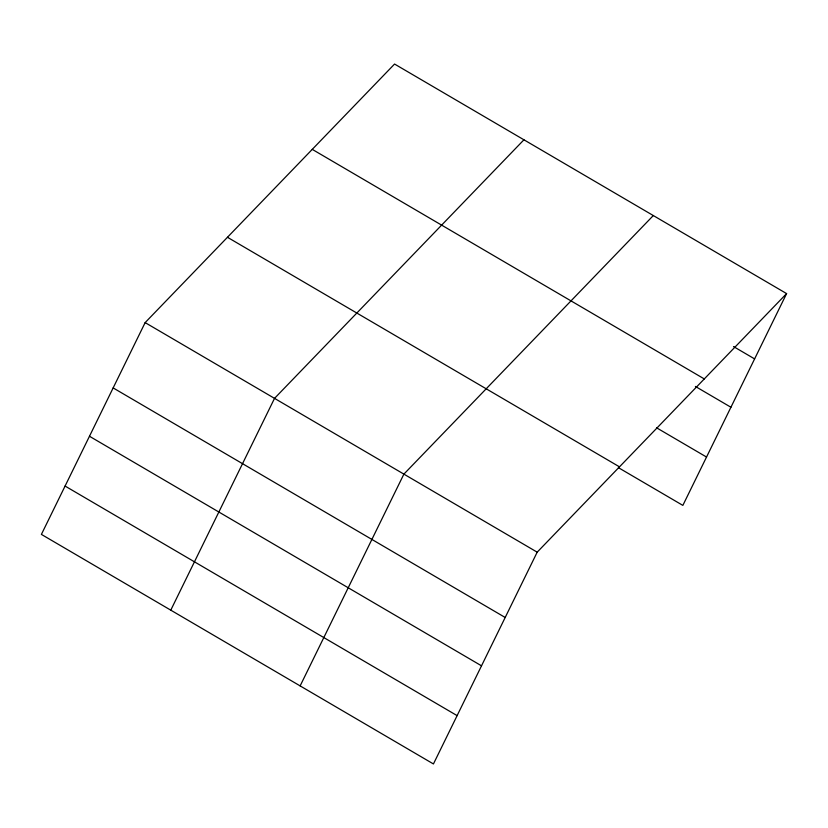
<?xml version="1.0" encoding="UTF-8"?>
<svg xmlns="http://www.w3.org/2000/svg" width="828" height="828" viewBox="0 0 828 828"><rect width="100%" height="100%" fill="white"/><g stroke="black" fill="none" stroke-linecap="round" stroke-linejoin="round"><path stroke-width="1.24" d="M145.148 322.609L41.4 534.402L433.437 763.954L537.186 552.173L786.6 293.598L394.563 64.046L145.148 322.609L537.186 552.173M170.775 610.153L274.523 398.371L523.938 139.797M300.14 685.905L403.888 474.123L653.313 215.549M786.6 293.598L682.852 505.39L618.423 467.665M733.505 346.549L754.608 358.907M312.259 149.371L704.297 378.934M695.385 386.438L730.927 407.252M656.542 427.776L706.532 457.046M227.462 237.284L619.489 466.847M113.157 387.918L505.194 617.481M89.476 436.263L481.513 665.815M65.081 486.057L457.108 715.62"/></g></svg>
